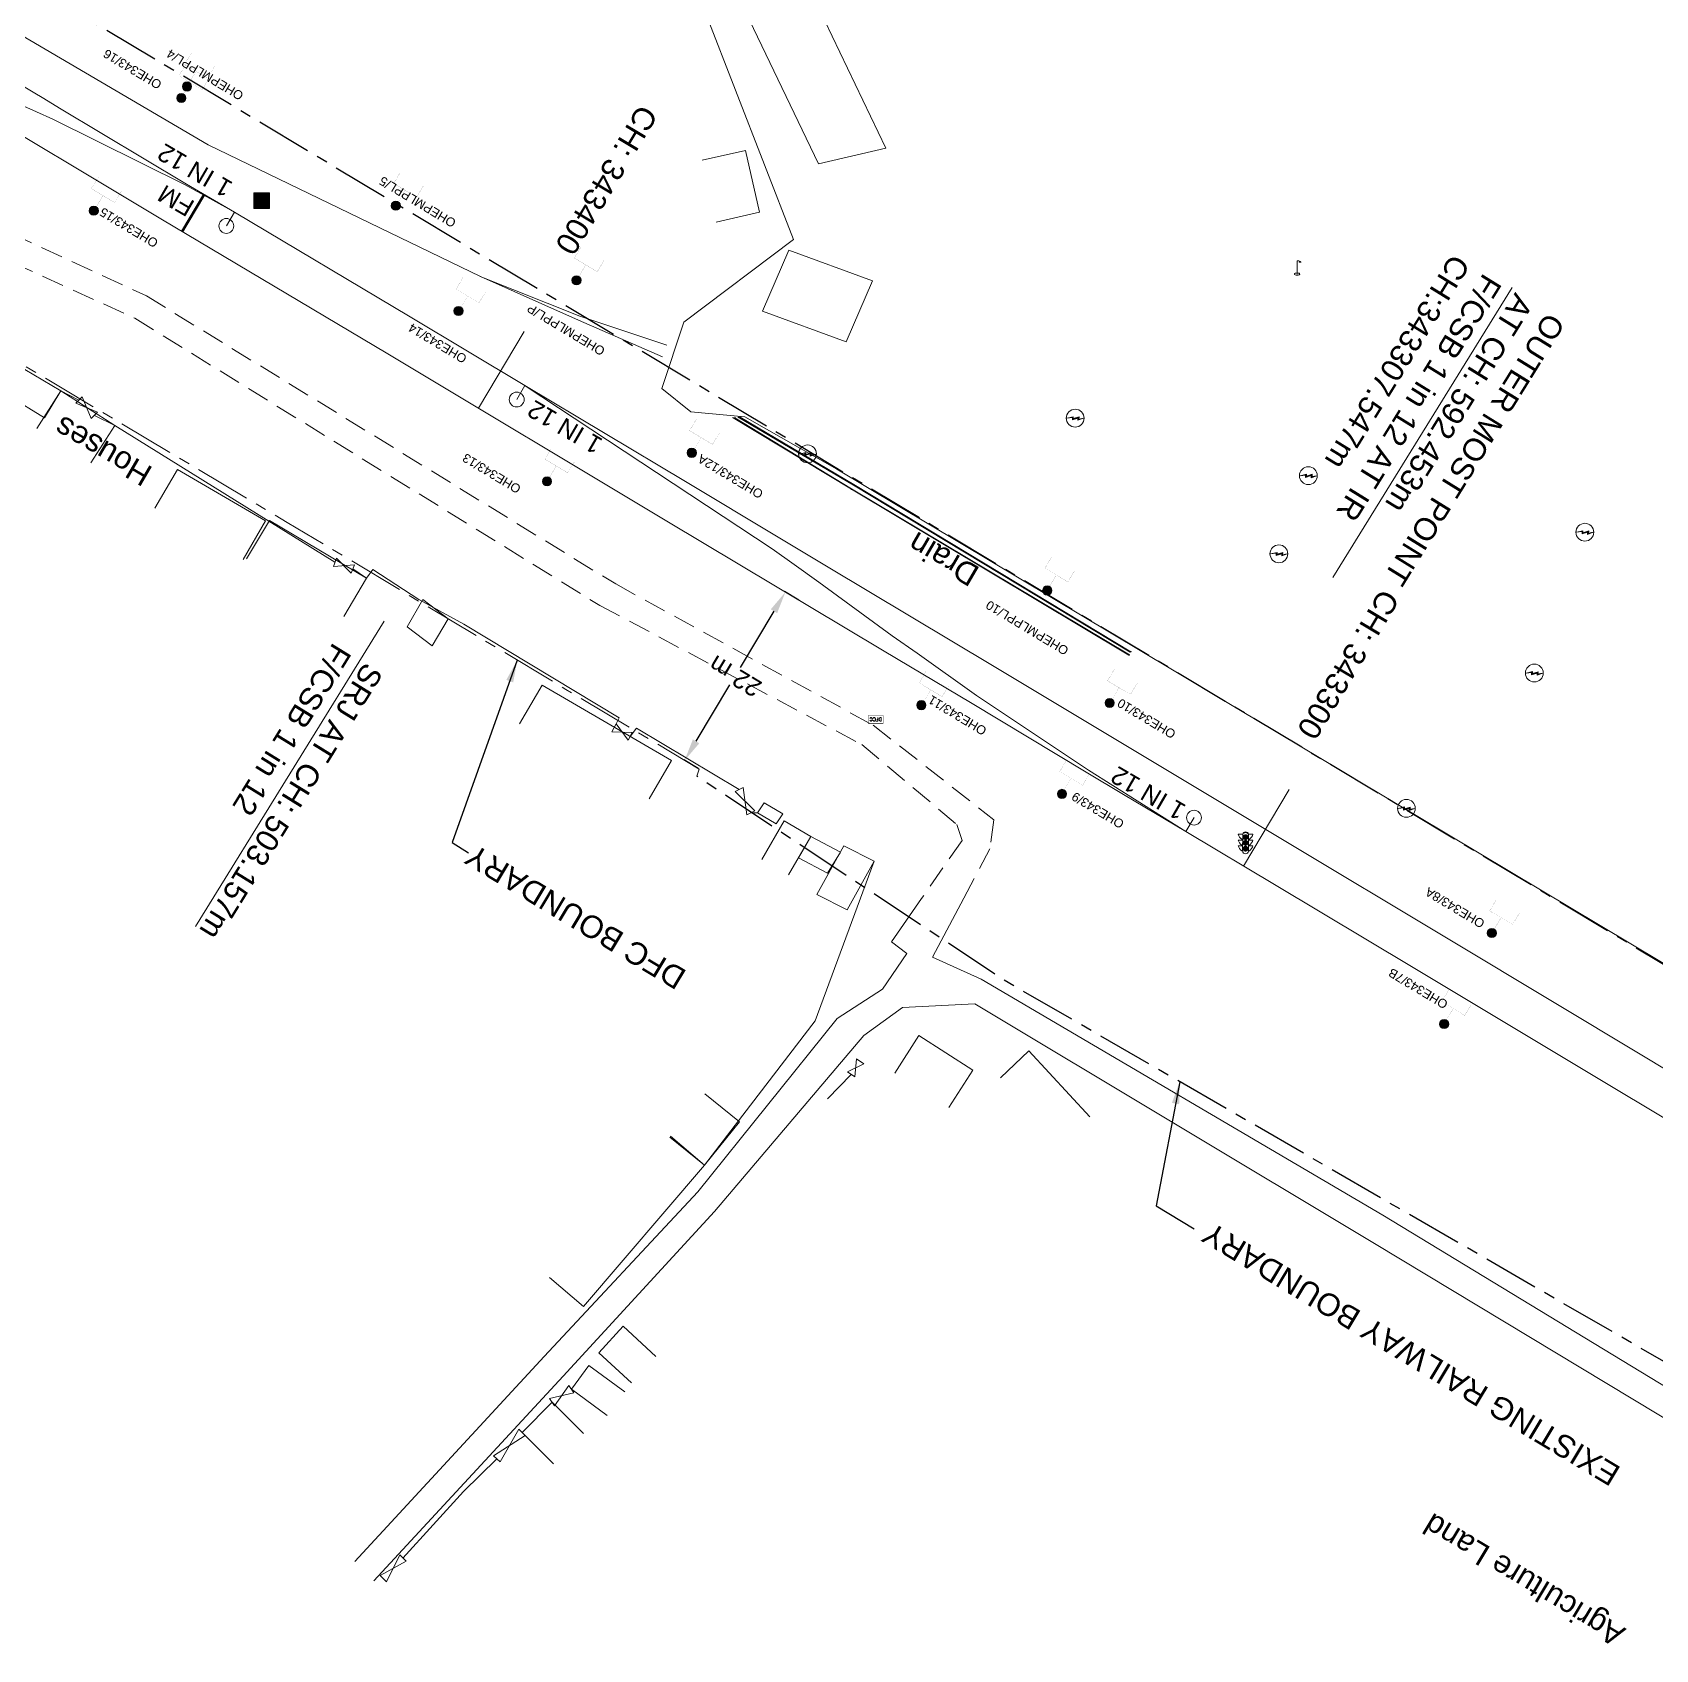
# Model space of a CAD drawing. Header units: metres. Extents: x 593168 to 611286, y 3401475 to 3412398.
# Drawn here: x 608296.5 to 608478.5, y 3403130.1 to 3403311.4 of the extents above; entities that cross this region are included whole.
import ezdxf
from ezdxf.enums import TextEntityAlignment as Align

# ---------------------------------------------------------------- set-up
doc = ezdxf.new("R2010")
doc.units = ezdxf.units.M
doc.header["$MEASUREMENT"] = 0
doc.linetypes.add('CENTER', pattern=[2, 1.25, -0.25, 0.25, -0.25])
doc.linetypes.add('DASHED', pattern=[0.75, 0.5, -0.25])
doc.layers.get('Defpoints').update_dxf_attribs({"lineweight": 0})
for name, color, linetype, lineweight in [('Bench_Mark', 7, 'Continuous', 0), ('Building Under Cons.', 251, 'Continuous', 0), ('CANAL BOTTOM', 5, 'Continuous', 0), ('CANAL TOP', 5, 'Continuous', 0), ("CHAWAPAIL STN. SRJ's", 251, 'Continuous', 0), ('Commercial Building Pucca', 251, 'Continuous', 0), ('Compound Wall', 251, 'Continuous', 0), ('DFCC', 6, 'Continuous', 0), ('DFCC BOUNDARY', 6, 'CENTER', 0), ('Electric Pole', 251, 'Continuous', 0), ('Exg track', 7, 'Continuous', 0), ('Existing IR Chainage', 7, 'Continuous', 0), ('Existing IR Track', 143, 'Continuous', 0), ('Fence', 251, 'F-LINE', 0), ('Gate', 251, 'Continuous', 0), ('Lamp_Post', 251, 'Continuous', 0), ('OHE MAST', 8, 'Continuous', 0), ('OHE MAST TEXT', 8, 'Continuous', 0), ('Residential Building Pucca', 251, 'Continuous', 0), ('Residential Building Semipucca', 251, 'Continuous', 0), ('Shed', 251, 'Continuous', 0), ('Side Details', 251, 'Continuous', 0), ('Sign Board', 251, 'Continuous', 0), ('Subroad Edge', 34, 'Continuous', 0), ('Text1', 251, 'Continuous', 0)]:
    doc.layers.add(name, color=color, linetype=linetype, lineweight=lineweight)
doc.layers.add('Existing Railway Boundary', color=7, linetype='CENTER')
doc.styles.add('spot_lvl', font='romans.shx', dxfattribs={"height": 0.3})
doc.styles.get("Standard").update_dxf_attribs({"font": 'arial.ttf'})
doc.styles.add('Style-Arial', font='arial.ttf')
doc.linetypes.add('F-LINE', pattern='A,0.6,["X",Standard,S=0.3,R=0,X=0,Y=-0.15],0.1', length=0.7)
doc.dimstyles.new('ISO-25', dxfattribs={"dimtxt": 2.5, "dimasz": 2.5, "dimexe": 1.25, "dimexo": 0.625, "dimtad": 1, "dimtxsty": 'Standard', "dimcen": 2.5, "dimadec": 0, "dimazin": 0, "dimtfac": 1, "dimtmove": 0, "dimatfit": 3, "dimfxl": 1, "dimarcsym": 0})
doc.dimstyles.get("Standard").update_dxf_attribs({"dimtxt": 0.18, "dimasz": 0.18, "dimexe": 0.18, "dimexo": 0.0625, "dimgap": 0.09, "dimtad": 0, "dimtih": 1, "dimtoh": 1, "dimdec": 4, "dimzin": 0, "dimdsep": 46, "dimtxsty": 'Standard', "dimcen": 0.09, "dimadec": 0, "dimazin": 0, "dimtfac": 1, "dimtdec": 4, "dimtofl": 0, "dimtmove": 0, "dimatfit": 3, "dimfxl": 1, "dimtolj": 1, "dimtzin": 0, "dimarcsym": 0})

# ---------------------------------------------------------------- blocks, each defined once
blk = doc.blocks.new('GT')
at = {"layer": 'Gate'}
for p, q in [((-0.5, -0.5), (-0.5, 0.5)), ((-0.5, 0.5), (0.5, -0.5)), ((0.5, 0.5), (0.5, -0.5))]:
    blk.add_line(p, q, dxfattribs=at)
blk.add_lwpolyline([(0.5, 0.5), (-0.5, -0.5)], dxfattribs=at)
blk = doc.blocks.new('DFCC')
at = {"layer": 'DFCC', "const_width": 0.042, "elevation": 101.22}
blk.add_lwpolyline([(0.83, -0.46), (-0.85, -0.46), (-0.85, 0.42), (0.83, 0.42)], close=True, dxfattribs=at)
at = {"layer": 'DFCC', "style": 'spot_lvl'}
blk.add_text('DFCC', height=0.4, rotation=180, dxfattribs=at).set_placement((0.68, 0.19, 18.4))
blk = doc.blocks.new('EP')
blk.add_hatch(color=8).paths.add_polyline_path([(-0.21, -0.05), (-0.21, 0.16), (-0.93, -0.01), (-0.31, 0.07), (-0.31, -0.19), (0.31, 0), (0.31, -0.24), (0.94, -0.01), (0.41, -0.1), (0.43, 0.15)])
at = {"color": 8}
for p, q in [((-0.93, -0.01), (-0.21, 0.16)), ((-0.31, 0.07), (-0.93, -0.01)), ((-0.31, -0.19), (-0.31, 0.07)), ((0.31, 0), (-0.31, -0.19)), ((-0.21, 0.16), (-0.21, -0.05)), ((-0.21, -0.05), (0.43, 0.15)), ((0.31, -0.24), (0.31, 0)), ((0.43, 0.15), (0.41, -0.1)), ((0.94, -0.01), (0.31, -0.24)), ((0.41, -0.1), (0.94, -0.01))]:
    blk.add_line(p, q, dxfattribs=at)
blk.add_circle((0, 0), 1, dxfattribs=at)
blk = doc.blocks.new('LP')
for points in [[(0, 0), (0, 1.5)], [(0.25, 1.35), (0.44, 1.35)]]:
    blk.add_lwpolyline(points)
for centre, radius, start, end in [((0.07, 0.99), 0.519, 57.6425, 97.3165), ((0.34, 1.33), 0.094, 11.7012, 168.0476)]:
    blk.add_arc(centre, radius, start, end)
at = {"extrusion": (0, 0, -1)}
blk.add_ellipse((0, 0.01), major_axis=(0.308, 0), ratio=0.400495, dxfattribs=at)
blk.add_ellipse((0.35, 1.36), major_axis=(0.0017, 0.0438), ratio=0.461056, start_param=1.74022, end_param=4.575836)
blk = doc.blocks.new('SIG')
for color, points in [(1, [(-0.22, 0.42, 0.180295), (-0.01, 0.33, -0.00255), (0.01, 0.33, -0.00255), (0.02, 0.33, 0.180295), (0.23, 0.42, -0.002654), (0.25, 0.44, 0.184495), (0.33, 0.65, 1.000001), (-0.32, 0.65, 0.184495), (-0.24, 0.44, -0.002654)]), (2, [(0.23, -0.23, -0.002654), (0.25, -0.21, 0.184495), (0.33, 0.01, 1.000001), (-0.32, 0.01, 0.184495), (-0.24, -0.21, -0.002654), (-0.22, -0.23, 0.180295), (-0.01, -0.32, -0.00255), (0.01, -0.32, -0.00255), (0.02, -0.32, 0.180295)]), (3, [(0.23, -0.88, -0.002654), (0.25, -0.86, 0.184495), (0.33, -0.64, 1.000001), (-0.32, -0.64, 0.184495), (-0.24, -0.86, -0.002654), (-0.22, -0.88, 0.395599)])]:
    blk.add_hatch(color=color).paths.add_polyline_path(points)
for p, q in [((-0.31, 0.98), (-0.32, -0.9)), ((0.33, -0.9), (0.32, 0.98))]:
    blk.add_line(p, q)
for points in [[(-0.31, 0.98), (-0.81, 0.98, 0.198758), (-0.42, 0.41, 0.003814), (-0.31, 0.39, 0.003814)], [(-0.31, 0.33), (-0.81, 0.33, 0.198758), (-0.42, -0.23, 0.003727), (-0.32, -0.26, 0.003727)], [(0.32, 0.98), (0.82, 0.98, -0.198758), (0.44, 0.41, -0.003814), (0.32, 0.39, -0.003814)], [(0.32, 0.33), (0.82, 0.33, -0.198758), (0.44, -0.23, -0.003727), (0.33, -0.26, -0.003727)], [(-0.32, -0.32), (-0.81, -0.32, 0.198758), (-0.42, -0.88, 0.003639), (-0.32, -0.9)], [(0.33, -0.32), (0.82, -0.32, -0.198758), (0.44, -0.88, -0.003639), (0.33, -0.9)]]:
    blk.add_lwpolyline(points, format="xyb")
for centre, radius, start, end in [((0.01, 0.91), 0.324, 12.4049, 167.5951), ((0.01, 0.81), 0.357, 27.7578, 152.2422), ((0.01, -0.9), 0.324, 181.4572, 358.5428)]:
    blk.add_arc(centre, radius, start, end)
blk = doc.blocks.new('BM')
blk.add_hatch(color=256).paths.add_polyline_path([(-0.88, 0.88), (-0.88, -0.88), (0.88, -0.88), (0.88, 0.88)])
for p, q in [((0.88, 0.88), (-0.88, 0.88)), ((-0.88, 0.88), (-0.88, -0.88)), ((0.88, -0.88), (0.88, 0.88)), ((-0.88, -0.88), (0.88, -0.88))]:
    blk.add_line(p, q)
blk = doc.blocks.new('OHE MAST')
h = blk.add_hatch(color=253)
h.dxf.hatch_style = 1
edge = h.paths.add_edge_path()
edge.add_arc((0, 0), 0.514, 0, 360)
at = {"color": 253, "const_width": 0.01}
for points in [[(-1.03, -1.71), (0, 0)], [(-3.09, -2.23), (-2.32, -0.94), (0.26, -2.49), (-0.52, -3.77)]]:
    blk.add_lwpolyline(points, dxfattribs=at)
at = {"color": 253}
blk.add_circle((0, 0), 0.514, dxfattribs=at)
blk = doc.blocks.new('*D108')
at = {"layer": 'Defpoints', "color": 0, "linetype": 'ByBlock', "ltscale": 5, "transparency": 16777216}
for p in [(608380.96, 3403248.69), (608382.59, 3403247.71), (608371.28, 3403228.84)]:
    blk.add_point(p, dxfattribs=at)
at = {"layer": 'DFCC BOUNDARY', "color": 0, "linetype": 'ByBlock', "lineweight": -2, "ltscale": 5, "transparency": 16777216}
for p, q in [((608382.48, 3403247.78), (608380.85, 3403248.75)), ((608379.67, 3403246.54), (608375.89, 3403240.22)), ((608370.94, 3403231.96), (608374.72, 3403238.28)), ((608371.18, 3403228.9), (608369.55, 3403229.88))]:
    blk.add_line(p, q, dxfattribs=at)
at = {"layer": 'DFCC BOUNDARY', "color": 0, "linetype": 'ByBlock', "ltscale": 5, "transparency": 16777216}
for points in [[(608379.32, 3403246.76), (608380.03, 3403246.33), (608380.96, 3403248.69)], [(608370.58, 3403232.17), (608371.3, 3403231.74), (608369.65, 3403229.81)]]:
    blk.add_solid(points, dxfattribs=at)
at = {"layer": 'DFCC BOUNDARY', "color": 0, "linetype": 'ByBlock', "ltscale": 5, "transparency": 16777216, "insert": (608375.31, 3403239.25), "char_height": 2, "attachment_point": 5, "rotation": 149, "style": 'Style-Arial'}
blk.add_mtext('\\A1;22 m', dxfattribs=at)
blk = doc.blocks.new('TerminatorOpen_0.5')
at = {"color": 0, "linetype": 'ByBlock', "lineweight": -2}
for q in [(-1, 0.25), (-1, 0), (-1, -0.25)]:
    blk.add_line((0, 0), q, dxfattribs=at)

msp = doc.modelspace()

# ---------------------------------------------------------------- linework, layer by layer
at = {"layer": 'Building Under Cons.'}
msp.add_polyline3d([(608340.313, 3403247.8402, 263.9778), (608343.1339, 3403245.6946, 264.0377), (608341.3457, 3403242.6602, 265.1934), (608338.5244, 3403244.8061, 265.1934)], close=True, dxfattribs=at)
at = {"layer": 'CANAL BOTTOM'}
for points in [[(608419.5349, 3403241.6448, 262.8521), (608388.3705, 3403260.2568, 262.8651), (608375.2911, 3403268.2362, 262.8841)], [(608375.6663, 3403268.2985, 262.8861), (608388.6008, 3403260.6787, 262.8581), (608419.6166, 3403241.9613, 262.8541)]]:
    msp.add_polyline3d(points, dxfattribs=at)
for p in [(608375.291, 3403268.236, 262.884), (608375.666, 3403268.299, 262.886), (608388.371, 3403260.257, 262.865), (608388.601, 3403260.679, 262.858), (608419.617, 3403241.961, 262.854), (608419.535, 3403241.645, 262.852)]:
    msp.add_point(p, dxfattribs=at)
at = {"layer": 'CANAL TOP'}
for points in [[(608375.0907, 3403268.2322, 263.214), (608388.3667, 3403260.2259, 263.188), (608419.4843, 3403241.6211, 263.191)], [(608419.7059, 3403242.0051, 263.258), (608388.6209, 3403260.7384, 263.201), (608375.8745, 3403268.3126, 263.222)]]:
    msp.add_polyline3d(points, dxfattribs=at)
for p in [(608375.091, 3403268.232, 263.214), (608375.874, 3403268.313, 263.222), (608388.367, 3403260.226, 263.188), (608388.621, 3403260.738, 263.201), (608419.706, 3403242.005, 263.258), (608419.484, 3403241.621, 263.191)]:
    msp.add_point(p, dxfattribs=at)
at = {"layer": "CHAWAPAIL STN. SRJ's", "lineweight": 13, "flags": 128}
for points in [[(608462.4458, 3403282.855), (608442.3402, 3403250.3277)], [(608335.9709, 3403245.4256), (608314.801, 3403211.1764)]]:
    msp.add_lwpolyline(points, dxfattribs=at)
at = {"layer": 'Commercial Building Pucca'}
msp.add_polyline3d([(608392.2059, 3403298.4588, 266.691), (608384.6678, 3403296.6986, 266.489), (608376.9495, 3403312.8309, 266.504), (608384.4901, 3403314.5917, 266.504)], close=True, dxfattribs=at)
at = {"layer": 'Compound Wall'}
for points in [[(608299.6884, 3403271.2524, 264.5606), (608301.7288, 3403270.2263, 264.5236)], [(608303.4721, 3403268.5028, 264.4706), (608305.7546, 3403267.3824, 266.3521), (608330.4482, 3403252.0409, 264.2687)], [(608332.451, 3403251.2872, 264.2887), (608333.9813, 3403250.2338, 264.7855), (608334.6949, 3403251.2167, 264.1197), (608339.8381, 3403247.86, 263.7588), (608344.8866, 3403245.0845, 263.6968)], [(608344.8866, 3403245.0845, 263.6968), (608362.3085, 3403234.6076, 263.5399), (608361.7379, 3403233.4663, 264.3017)], [(608363.5462, 3403232.5084, 264.3217), (608364.2699, 3403233.4494, 263.4709), (608375.7693, 3403226.5534, 263.24)], [(608377.0787, 3403223.9486, 264.2357), (608377.8402, 3403223.9274, 264.2607)], [(608390.9192, 3403218.5231, 264.8725), (608384.3119, 3403200.6357, 263.16)], [(608384.3119, 3403200.6357, 263.16), (608371.8879, 3403184.4471, 262.4842)], [(608405.0728, 3403194.2366, 264.2287), (608408.2563, 3403197.2495, 264.3197), (608415.0886, 3403189.8697, 263.4969)], [(608385.671, 3403191.8608, 261.4305), (608388.3354, 3403194.6085, 261.1246)], [(608338.0709, 3403140.3894, 262.4862), (608344.8472, 3403147.8514, 262.2093), (608348.6047, 3403151.5153, 262.2403)]]:
    msp.add_polyline3d(points, dxfattribs=at)
at = {"layer": 'DFCC BOUNDARY', "ltscale": 5, "flags": 128}
msp.add_lwpolyline([(608371.0084, 3403228.0502), (608371.2837, 3403228.8374), (608356.3424, 3403237.7852), (608325.1031, 3403256.5065), (608299.6469, 3403271.6502), (608276.1364, 3403285.737), (608274.196, 3403286.9007), (608272.2582, 3403288.0627), (608267.7917, 3403290.741), (608252.7058, 3403299.7538), (608240.5308, 3403307.1051), (608225.3099, 3403316.1902), (608209.1028, 3403321.6255), (608206.814, 3403322.3983), (608203.4143, 3403323.528), (608196.5988, 3403325.8333), (608174.1538, 3403333.427), (608171.9213, 3403334.1758), (608169.7484, 3403330.5329)], dxfattribs=at)
at = {"layer": 'Exg track'}
for p, q in [((608319.1889, 3403291.2981), (608318.2641, 3403289.7437)), ((608351.7552, 3403271.8357), (608350.8305, 3403270.2813)), ((608425.8552, 3403221.8435), (608426.7799, 3403223.3979))]:
    msp.add_line(p, q, dxfattribs=at)
at = {"layer": 'Exg track', "const_width": 0.3}
msp.add_lwpolyline([(608315.7312, 3403293.1914), (608313.3097, 3403289.1209)], dxfattribs=at)
at = {"layer": 'Exg track'}
for centre in [(608318.2641, 3403289.7437), (608350.8305, 3403270.2813), (608426.7799, 3403223.3979)]:
    msp.add_circle(centre, 0.8325, dxfattribs=at)
at = {"layer": 'Existing IR Chainage', "color": 7, "linetype": 'Continuous', "lineweight": 13, "flags": 128}
for points in [[(608351.669, 3403277.8923), (608346.5285, 3403269.3146)], [(608437.4664, 3403226.5598), (608432.3421, 3403217.9725)]]:
    msp.add_lwpolyline(points, dxfattribs=at)
at = {"layer": 'Existing IR Track', "flags": 128}
for points in [[(608367.1739, 3403275.0703), (608357.7637, 3403279.1926), (608346.7622, 3403284.0552), (608316.2168, 3403298.8461), (608284.1412, 3403317.6599), (608254.5655, 3403335.3114), (608252.2512, 3403336.6068), (608221.8917, 3403354.8082), (608218.8493, 3403356.6586), (608194.5717, 3403371.2695), (608187.902, 3403375.2636), (608151.5167, 3403396.9152), (608086.4235, 3403435.7831), (608056.7796, 3403453.4972), (608031.8518, 3403468.4243), (608012.9231, 3403479.7069), (607975.9689, 3403501.7758), (607956.1825, 3403513.6224), (607936.3775, 3403525.4876)], [(608485.6394, 3403186.0502), (608466.495, 3403197.4987), (608451.1572, 3403206.6984), (608435.9945, 3403215.793), (608425.8552, 3403221.8435), (608418.8902, 3403226.0018), (608414.6969, 3403228.5054), (608401.6979, 3403236.3026), (608394.9935, 3403240.3069), (608391.8484, 3403242.1653), (608367.6454, 3403256.6595), (608336.3816, 3403275.3956), (608310.9246, 3403290.5398), (608287.4438, 3403304.6088), (608285.5104, 3403305.7682), (608283.5723, 3403306.9304), (608279.0903, 3403309.618), (608264.0333, 3403318.6136)], [(608319.1889, 3403291.2981), (608313.6371, 3403294.3399), (608298.8207, 3403301.6982), (608296.9857, 3403302.5368), (608294.2193, 3403303.7633), (608288.2918, 3403306.397), (608286.124, 3403307.396), (608284.2158, 3403308.2007), (608279.5553, 3403310.3906), (608264.0333, 3403318.6136)], [(608488.0676, 3403190.1051), (608468.867, 3403201.6556), (608453.6134, 3403210.8051), (608438.403, 3403219.9286), (608421.3758, 3403230.1539), (608404.197, 3403240.47), (608385.7503, 3403251.4898), (608382.7771, 3403253.2834), (608380.1331, 3403254.8341), (608369.7689, 3403261.1039), (608351.7449, 3403271.8449), (608338.8873, 3403279.5529), (608319.1889, 3403291.2981), (608313.8076, 3403294.4133), (608299.5654, 3403302.9523), (608297.7995, 3403304.0364), (608295.2016, 3403305.5795), (608281.826, 3403313.5499)], [(608367.6536, 3403276.3613), (608357.9231, 3403279.6191), (608346.7159, 3403284.0817)], [(608425.8552, 3403221.8435), (608414.9311, 3403228.7064), (608402.3886, 3403237.1055), (608395.7486, 3403241.8318), (608392.924, 3403243.8018), (608384.7067, 3403249.7958), (608381.9307, 3403251.7842), (608379.4601, 3403253.5565), (608351.7757, 3403271.8173)]]:
    msp.add_lwpolyline(points, dxfattribs=at)
at = {"layer": 'Existing Railway Boundary', "ltscale": 5}
msp.add_lwpolyline([(610412.2426, 3402047.4072), (610348.1708, 3402084.3155), (610255.6699, 3402141.9633), (610098.8011, 3402235.9968), (610097.6409, 3402236.5907), (610096.8654, 3402237.0016), (610095.7382, 3402237.4658), (610093.9073, 3402238.4592), (608296.8511, 3403316.4743), (608263.9541, 3403378.7593), (608188.5487, 3403419.3953), (608142.2829, 3403445.4311)], dxfattribs=at)
at = {"layer": 'Existing Railway Boundary', "ltscale": 5, "flags": 128}
msp.add_lwpolyline([(610089.8523, 3402205.9601), (610086.9233, 3402207.5999), (609765.011, 3402386.391), (609614.578, 3402479.3607), (609357.2464, 3402638.6343), (609071.6809, 3402809.1058), (609027.698, 3402836.29), (608983.406, 3402861.337), (608939.535, 3402887.313), (608925.412, 3402894.658), (608894.961, 3402913.367), (608851.4393, 3402938.6596), (608807.387, 3402965.294), (608719.637, 3403017.384), (608676.967, 3403042.83), (608658.67, 3403054.413), (608489.552, 3403156.593), (608405.415, 3403205.216), (608371.0084, 3403228.0502)], dxfattribs=at)
at = {"layer": 'Fence'}
msp.add_lwpolyline([(608372.1017, 3403313.3551), (608381.8617, 3403288.2371), (608369.5508, 3403278.9481), (608367.1131, 3403271.5311), (608370.3664, 3403268.909), (608376.3973, 3403268.3341), (608386.7125, 3403262.4563), (608551.2206, 3403164.1511), (608632.2893, 3403115.0721), (608679.3088, 3403087.3195), (608791.5813, 3403020.1173), (608819.8372, 3403003.1193), (608873.6228, 3402970.6534), (608890.3422, 3402960.78), (608889.8609, 3402959.7253), (608927.3124, 3402936.2233), (609022.9823, 3402879.9395), (609070.4179, 3402852.2172), (609088.9237, 3402841.3128), (609133.9252, 3402812.673), (609144.8227, 3402808.4816)], dxfattribs=at)
at = {"layer": 'Residential Building Pucca'}
for points in [[(608293.8772, 3403270.7036, 266.2071), (608295.6774, 3403273.6607, 265.5573), (608299.6884, 3403271.2524, 264.5606), (608297.8568, 3403268.2437, 264.5606)], [(608377.8394, 3403223.9268, 264.2607), (608378.5705, 3403225.0508, 264.3007), (608380.6675, 3403223.8429, 263.9488), (608379.936, 3403222.7184, 263.9488)], [(608387.5122, 3403220.2284, 264.6116), (608390.9192, 3403218.5231, 264.8725), (608387.8795, 3403213.0764, 265.4793), (608384.4645, 3403214.7857, 265.4793)]]:
    msp.add_polyline3d(points, close=True, dxfattribs=at)
for points in [[(608297, 3403267.0384, 264.5606), (608299.6884, 3403271.2524, 264.5606), (608305.7546, 3403267.3824, 266.3521), (608303.0662, 3403263.1684, 266.3521)], [(608310.2558, 3403258.1143, 265.7902), (608312.7684, 3403262.4355, 265.7902), (608322.6677, 3403256.6794, 265.2294), (608320.1551, 3403252.3582, 265.2294)], [(608320.5313, 3403252.4321, 266.1811), (608323.0908, 3403256.7257, 266.1811), (608333.9813, 3403250.2338, 264.7855), (608331.4219, 3403245.9402, 264.7855)], [(608351.1565, 3403233.9161, 264.9965), (608353.6642, 3403238.24, 264.9965), (608368.1782, 3403229.8224, 264.0867), (608365.6704, 3403225.4984, 264.0867)], [(608378.3217, 3403218.711, 264.4446), (608380.8324, 3403223.0333, 264.4446), (608383.8192, 3403221.2983, 264.8015), (608381.3085, 3403216.9761, 264.8015)], [(608393.2149, 3403194.7532, 260.0839), (608395.9032, 3403198.9673, 260.0839), (608401.9695, 3403195.0972, 261.8754), (608399.2811, 3403190.8832, 261.8754)], [(608371.9261, 3403192.4502, 262.0793), (608375.8149, 3403189.3097, 262.0793), (608371.8879, 3403184.4471, 262.4842), (608367.9991, 3403187.5876, 262.4842)], [(608368.091, 3403187.6981, 262.4842), (608371.8879, 3403184.4471, 262.4842), (608358.3106, 3403168.5901, 262.0303), (608354.5137, 3403171.8411, 262.0303)], [(608363.7068, 3403160.0158, 262.2633), (608360.0206, 3403163.3917, 262.2633), (608362.7461, 3403166.3678, 262.1393), (608366.4324, 3403162.9918, 262.1393)], [(608354.9666, 3403150.9485, 262.1843), (608351.4226, 3403154.4735, 262.1843), (608354.7874, 3403157.8564, 262.2693), (608358.3314, 3403154.3314, 262.2693)]]:
    msp.add_polyline3d(points, dxfattribs=at)
at = {"layer": 'Residential Building Semipucca'}
msp.add_polyline3d([(608383.8192, 3403221.2983, 264.8015), (608387.1523, 3403219.5123, 264.6246), (608385.6884, 3403217.1663, 265.5263), (608382.4125, 3403218.8767, 264.8015)], close=True, dxfattribs=at)
msp.add_polyline3d([(608360.9724, 3403156.3624, 262.4112), (608356.9543, 3403159.3356, 262.4112), (608358.9161, 3403161.987, 262.1433), (608362.9343, 3403159.0138, 262.1433)], dxfattribs=at)
at = {"layer": 'Shed'}
msp.add_polyline3d([(608371.6215, 3403297.1176, 264.7125), (608376.4986, 3403298.213, 264.7125), (608378.056, 3403291.2788, 264.2287), (608373.1789, 3403290.1834, 264.2287)], dxfattribs=at)
msp.add_polyline3d([(608387.78, 3403276.7614, 266.686), (608378.3888, 3403280.1974, 266.2541), (608381.3317, 3403287.0265, 265.8452), (608390.7316, 3403283.5873, 265.8452)], close=True, dxfattribs=at)
at = {"layer": 'Subroad Edge', "color": 88, "linetype": 'DASHED', "ltscale": 5}
for points in [[(608281.9678, 3403286.5375), (608283.4192, 3403288.6579), (608287.1887, 3403291.0556), (608290.7342, 3403290.489), (608309.3055, 3403281.896), (608361.9276, 3403249.6001), (608390.8056, 3403233.7554), (608404.3501, 3403223.1414), (608403.8801, 3403219.9107), (608400.9623, 3403214.3793)], [(608283.0072, 3403282.419), (608285.833, 3403286.5092), (608290.8354, 3403287.2099), (608307.9841, 3403279.401), (608360.1456, 3403247.1841), (608389.5163, 3403231.5884), (608400.1973, 3403222.6253), (608400.7675, 3403220.8346), (608396.2179, 3403214.3158)]]:
    msp.add_lwpolyline(points, dxfattribs=at)
at = {"layer": 'Subroad Edge'}
for points in [[(608396.2179, 3403214.3158), (608392.8456, 3403209.4839), (608394.5911, 3403208.1651)], [(608400.9623, 3403214.3793), (608397.4643, 3403207.7481), (608397.4629, 3403207.7483), (608402.9236, 3403205.2799)]]:
    msp.add_lwpolyline(points, dxfattribs=at)
for points in [[(608394.5911, 3403208.1651, 261.8144), (608391.8507, 3403204.1662, 261.9064), (608386.7598, 3403200.89, 261.7794), (608371.1282, 3403181.4313, 262.0153), (608353.9099, 3403162.9662, 262.1563), (608332.668, 3403140.0149, 262.2593)], [(608402.9236, 3403205.2799, 261.7794), (608447.9734, 3403178.8254, 261.6724), (608489.2524, 3403153.763, 261.7084), (608509.5368, 3403141.4102, 261.7624), (608510.5813, 3403140.9156, 261.6494), (608542.2012, 3403121.8496, 261.5725), (608561.3884, 3403110.3475, 261.5974), (608600.3799, 3403087.1901, 261.5365), (608632.0237, 3403068.1545, 261.3345), (608667.6389, 3403046.7611, 261.2535), (608698.717, 3403028.3035, 261.4545), (608732.6187, 3403007.8936, 261.4455), (608773.5101, 3402983.293, 261.4085), (608802.2342, 3402966.1551, 261.3995), (608823.3215, 3402953.5274, 261.3805), (608873.6954, 3402923.2832, 261.4245), (608895.3048, 3402910.6347, 261.3945), (608924.4826, 3402893.7402, 261.5545), (608961.4037, 3402872.4738, 261.6364), (608963.7722, 3402870.9695, 261.6024), (608995.3782, 3402852.5764, 261.7974), (609027.2958, 3402833.6835, 261.7914), (609050.9603, 3402819.817, 261.7324)], [(608402.2101, 3403202.5395, 261.6934), (608394.0829, 3403202.1301, 261.7704), (608389.7714, 3403198.9864, 261.6934), (608372.996, 3403179.2557, 261.9903), (608356.0366, 3403160.7781, 262.1503), (608334.7947, 3403137.8268, 262.2533)], [(608402.2101, 3403202.5395, 261.6934), (608447.0309, 3403175.6578, 261.6994), (608487.6698, 3403151.187, 261.7504), (608506.7002, 3403139.657, 261.7714), (608508.8337, 3403137.7151, 261.6704), (608540.454, 3403119.2671, 261.5855), (608557.6681, 3403108.9675, 261.6004), (608598.9065, 3403084.5015, 261.5405), (608630.3974, 3403065.5794, 261.3595), (608666.4443, 3403043.8401, 261.3145), (608697.0171, 3403025.6076, 261.4265), (608731.4738, 3403005.0286, 261.4545), (608769.8583, 3402981.8648, 261.3995), (608799.6976, 3402963.9823, 261.4685), (608821.6607, 3402951.0564, 261.4365), (608871.9623, 3402920.5771, 261.4815), (608891.8406, 3402908.9645, 261.4495), (608894.1519, 3402907.655, 261.4235), (608894.8499, 3402907.248, 261.4385), (608923.1103, 3402890.9677, 261.5535), (608959.5699, 3402869.9685, 261.6674), (608992.9543, 3402850.5177, 261.8394), (609024.3822, 3402831.166, 261.8384), (609050.1042, 3402816.9216, 261.7424)]]:
    msp.add_polyline3d(points, dxfattribs=at)

# ---------------------------------------------------------------- block references
at = {"layer": 'Bench_Mark'}
msp.add_blockref('BM', (608322.235, 3403292.579, 264.151), dxfattribs=at)
at = {"layer": 'DFCC', "xscale": 0.9997078269177826, "yscale": 0.9997078269177826, "zscale": 0.9997078269177826}
msp.add_blockref('DFCC', (608391.0884, 3403234.4315, 262.5412), dxfattribs=at)
at = {"layer": 'Electric Pole', "xscale": 0.9997078269177826, "yscale": 0.9997078269177826, "zscale": 0.9997078269177826}
for p in [(608413.4564, 3403268.1923, 267.2698), (608383.4408, 3403264.1816, 265.3464), (608439.6074, 3403261.7432, 267.8136), (608470.6118, 3403255.4014, 267.4747), (608436.3015, 3403252.9824, 267.8526), (608464.946, 3403239.6134, 267.6257), (608450.599, 3403224.4373, 266.616)]:
    msp.add_blockref('EP', p, dxfattribs=at)
at = {"layer": 'Gate'}
for p, xscale, yscale, zscale, rotation in [((608302.6004, 3403269.3645, 156.3202), 2.451394894441402, 0.9997078268772032, 2.451394894441402, 315.3458718828159), ((608331.4496, 3403251.664, 156.3202), 2.140000643510562, 0.9997078268772032, 2.140000643510562, 339.3458718816138), ((608362.6421, 3403232.9873, 156.3202), 2.046308151369576, 0.9997078268772032, 2.046308151369576, 332.3458718791222), ((608376.424, 3403225.251, 156.3202), 2.91538011401767, 0.9997078268771942, 2.91538011401767, 116.3458718817691), ((608388.8325, 3403195.3386, 156.3202), 1.766343131954372, 0.9997078268772032, 1.766343131954372, 55.34587188308266), ((608355.8708, 3403158.596, 156.3202), 2.623654103618962, 0.9997078268772032, 2.623654103618962, 34.34587188307135), ((608350.0137, 3403152.9944, 156.3202), 4.085517365220287, 0.9997078268772032, 4.085517365220287, 46.34587188420657), ((608336.97, 3403139.2268, 156.3202), 3.202233332277611, 0.9997078268772032, 3.202233332277611, 46.34587188316539)]:
    msp.add_blockref('GT', p, dxfattribs=dict(at, xscale=xscale, yscale=yscale, zscale=zscale, rotation=rotation))
at = {"layer": 'Lamp_Post', "xscale": 0.9997078269177826, "yscale": 0.9997078269177826, "zscale": 0.9997078269177826}
msp.add_blockref('LP', (608438.3399, 3403284.3381, 270.035), dxfattribs=at)
at = {"layer": 'OHE MAST', "rotation": 180}
for p in [(608313.2191, 3403304.0843), (608313.2191, 3403304.0843), (608313.8604, 3403305.3799), (608313.8604, 3403305.3799), (608303.3979, 3403291.449), (608303.3979, 3403291.449), (608337.273, 3403292.0138), (608337.273, 3403292.0138), (608357.5312, 3403283.6501), (608357.5312, 3403283.6501), (608344.2951, 3403280.2104), (608344.2951, 3403280.2104), (608370.4586, 3403264.3084), (608370.4586, 3403264.3084), (608354.2278, 3403261.0992), (608354.2278, 3403261.0992), (608410.3211, 3403248.8676), (608410.3211, 3403248.8676), (608396.2035, 3403236.0102), (608396.2035, 3403236.0102), (608417.3247, 3403236.2607), (608417.3247, 3403236.2607), (608411.972, 3403226.0604), (608411.972, 3403226.0604), (608460.1806, 3403210.4611), (608460.1806, 3403210.4611), (608454.8279, 3403200.2609), (608454.8279, 3403200.2609)]:
    msp.add_blockref('OHE MAST', p, dxfattribs=at)
at = {"layer": 'Sign Board', "xscale": 0.9997078269177826, "yscale": 0.9997078269177826, "zscale": 0.9997078269177826}
msp.add_blockref('SIG', (608432.5551, 3403220.5599, 265.3633), dxfattribs=at)

# ---------------------------------------------------------------- texts
at = {"layer": "CHAWAPAIL STN. SRJ's", "lineweight": 13, "char_height": 2.5, "attachment_point": 4, "rotation": 238.27918, "line_spacing_factor": 0.648, "style": 'Style-Arial'}
for s, insert, width in [('\\pxsm1;OUTER MOST POINT AT CH: 592.453m \\PF/CSB 1 in 12 AT IR CH:343307.547m', (608462.0938, 3403282.8191), 35.813413), ('\\pxsm1;SRJ AT CH: 503.157m \\PF/CSB 1 in 12', (608333.0939, 3403241.4049), 48.267487)]:
    msp.add_mtext(s, dxfattribs=dict(at, insert=insert, width=width))
at = {"layer": 'DFCC BOUNDARY', "linetype": 'Continuous', "ltscale": 5}
msp.add_text('DFC BOUNDARY', height=2.5, rotation=149, dxfattribs=at).set_placement((608345.4296, 3403219.4654), align=Align.MIDDLE_RIGHT)
at = {"layer": 'Exg track'}
for s, p in [('1 IN 12', (608319.1206, 3403294.5473)), ('FM', (608314.8574, 3403292.4152)), ('1 IN 12', (608360.6127, 3403265.7682)), ('1 IN 12', (608426.0288, 3403224.7179))]:
    msp.add_text(s, height=2, rotation=149.797857, dxfattribs=at).set_placement(p)
at = {"layer": 'Existing IR Chainage', "color": 7, "lineweight": 0, "char_height": 2.5, "attachment_point": 6, "line_spacing_factor": 0.60036, "style": 'Style-Arial'}
for s, insert, rotation in [('CH: 343400', (608356.0946, 3403286.8982), 239.06623), ('CH: 343300', (608439.2932, 3403232.5755), 239.173918)]:
    msp.add_mtext(s, dxfattribs=dict(at, insert=insert, rotation=rotation))
at = {"layer": 'Existing Railway Boundary', "linetype": 'Continuous', "ltscale": 5}
msp.add_text('EXISTING RAILWAY BOUNDARY', height=2.5, rotation=149, dxfattribs=at).set_placement((608428.7157, 3403178.1607, 770.0366), align=Align.RIGHT)
at = {"layer": 'OHE MAST TEXT'}
for s, p in [('OHE343/16', (608311.1249, 3403305.8614, 266.936)), ('OHEPMLPPL/4', (608320.2902, 3403304.6198, 267.047)), ('OHEPMLPPL/5', (608344.1263, 3403290.3559, 265.599)), ('OHE343/15', (608310.7186, 3403288.098, 266.701)), ('OHEPMLPPL/P', (608360.8355, 3403275.9917, 266.925)), ('OHE343/14', (608345.3431, 3403275.1336, 267.285)), ('OHE343/13', (608351.4043, 3403260.5341, 267.308)), ('OHE343/12A', (608378.5762, 3403259.9608, 266.255)), ('OHEPMLPPL/10', (608412.8208, 3403242.4029, 267.086)), ('OHE343/11', (608403.6308, 3403233.4108, 266.429)), ('OHE343/10', (608424.8409, 3403233.0472, 266.852)), ('OHE343/9', (608419.0458, 3403222.968, 267.245)), ('OHE343/8A', (608459.4878, 3403211.8006, 267.066)), ('OHE343/7B', (608455.3602, 3403202.7405, 267.459))]:
    msp.add_text(s, height=1, rotation=149, dxfattribs=at).set_placement(p)
at = {"layer": 'Side Details'}
msp.add_text('Agriculture Land', height=2.5, rotation=149, dxfattribs=at).set_placement((608475.3212, 3403132.4259, 156.3202))
at = {"layer": 'Text1'}
for s, p in [('Houses', (608310.1535, 3403262.5865, 156.3202)), ('Drain', (608402.9043, 3403251.3563, 156.3202))]:
    msp.add_text(s, height=2.5, rotation=149.722073, dxfattribs=at).set_placement(p)

# ---------------------------------------------------------------- dimensions: what is measured, and where the dimension line sits
at = {"layer": 'DFCC BOUNDARY', "linetype": 'ByBlock', "ltscale": 5}
dim = msp.add_aligned_dim(p1=(608371.2837, 3403228.8374), p2=(608382.5868, 3403247.7117), distance=1.8997, dimstyle='Standard', override={"dimtxt": 2, "dimasz": 2.5, "dimexe": 0.125, "dimexo": 0.125, "dimgap": 0.125, "dimtad": 1, "dimtih": 0, "dimtoh": 0, "dimdec": 3, "dimzin": 11, "dimpost": ' m', "dimtxsty": 'Style-Arial', "dimsah": 1, "dimadec": 4, "dimazin": 3, "dimtmove": 2, "dimatfit": 1, "dimldrblk": 'TerminatorOpen_0.5', "dimfrac": 2, "dimtzin": 11}, dxfattribs=at)
dim.commit()
dim.dimension.update_dxf_attribs({"geometry": '*D108', "text_midpoint": (608375.3054, 3403239.2506), "text_rotation": 149})

# ---------------------------------------------------------------- leaders
at = {"layer": 'DFCC BOUNDARY', "linetype": 'Continuous', "lineweight": 0, "ltscale": 5}
msp.add_leader([(608350.8882, 3403241.0538), (608343.577, 3403220.6114), (608345.4296, 3403219.4654)], dimstyle='ISO-25', override={"dimtxt": 3, "dimtad": 0, "dimdec": 3, "dimzin": 2, "dimtdec": 3}, dxfattribs=at)
at = {"layer": 'Existing Railway Boundary', "linetype": 'Continuous', "ltscale": 5}
msp.add_leader([(608425.1757, 3403193.7964, 156.3202), (608422.5316, 3403179.8583, 156.3202), (608426.7985, 3403177.288, 156.3202)], dimstyle='ISO-25', override={"dimtxt": 3, "dimasz": 2.5, "dimgap": 0.625, "dimtad": 0, "dimdec": 3, "dimzin": 2, "dimtdec": 3}, dxfattribs=at)

doc.saveas('drawing.dxf')
